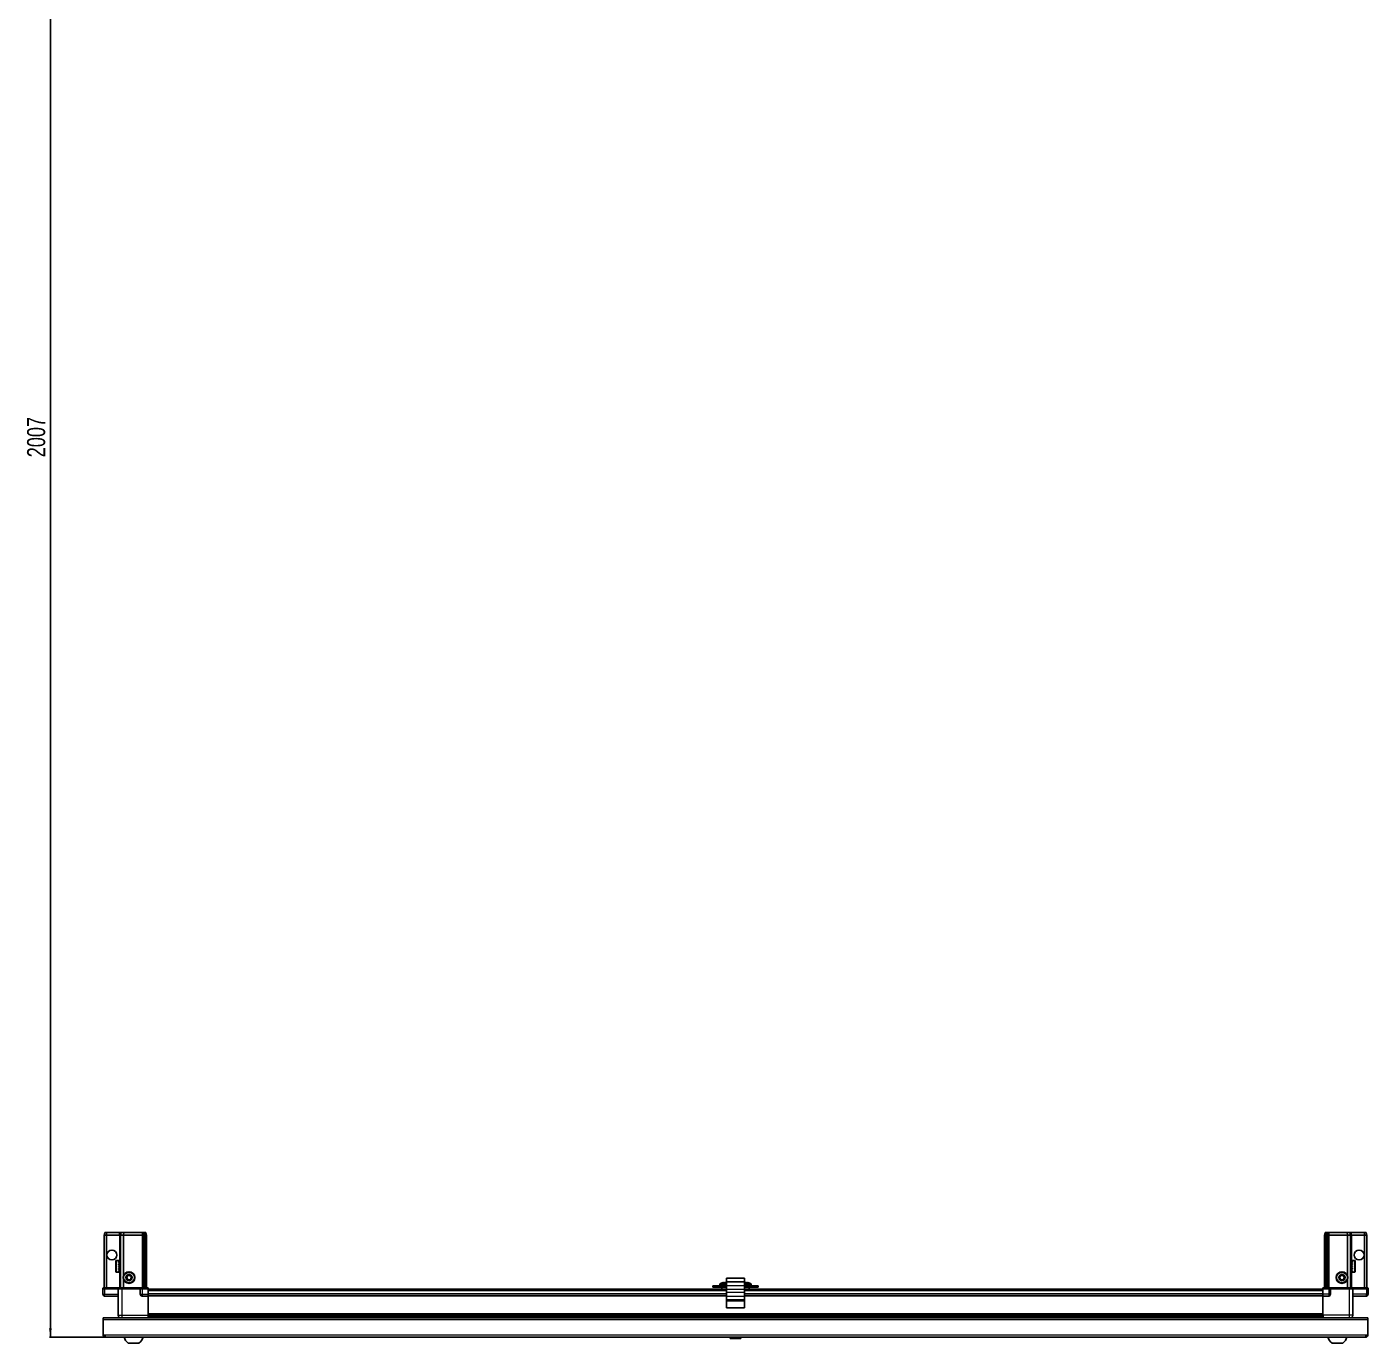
# Model space of a CAD drawing. Header units: millimetres. Extents: x 1256 to 6623, y -1075 to 1916.
# Drawn here: x 1328 to 2812, y -1075 to 382 of the extents above; entities that cross this region are included whole.
import ezdxf

# ---------------------------------------------------------------- set-up
doc = ezdxf.new("R2010")
doc.units = ezdxf.units.MM
doc.layers.add('FORMAT', color=7, linetype='Continuous')
doc.styles.add('SLDTEXTSTYLE0', font='TXT', dxfattribs={"width": 0.75})
doc.dimstyles.new('SLDDIMSTYLE0', dxfattribs={"dimtxt": 20, "dimasz": 10, "dimexe": 0, "dimexo": 0.0625, "dimgap": 5, "dimtad": 2, "dimdec": 1, "dimrnd": 1e-09, "dimzin": 12, "dimdsep": 46, "dimtxsty": 'SLDTEXTSTYLE0', "dimsah": 1, "dimcen": 0.09, "dimadec": 0, "dimazin": 3, "dimtfac": 1, "dimtofl": 0, "dimtmove": 0, "dimatfit": 3, "dimfxl": 0, "dimfrac": 2, "dimtolj": 1, "dimtzin": 12, "dimarcsym": 0})

# ---------------------------------------------------------------- blocks, each defined once
blk = doc.blocks.new('_D_9')
at = {"layer": 'FORMAT'}
for p, q in [((2106.7, 938.2), (1353.5, 938.2)), ((1354.5, 938.2), (1354.5, -1068.8)), ((1415.1, -1068.8), (1353.5, -1068.8))]:
    blk.add_line(p, q, dxfattribs=at)
for points in [[(1354.5, 938.2), (1352.9, 928.2), (1356, 928.2)], [(1354.5, -1068.8), (1356, -1058.8), (1352.9, -1058.8)]]:
    blk.add_solid(points, dxfattribs=at)
at = {"layer": 'FORMAT', "insert": (1328.7, -94.8), "char_height": 20, "attachment_point": 1, "rotation": 90, "style": 'SLDTEXTSTYLE0'}
blk.add_mtext('2007', dxfattribs=at)

msp = doc.modelspace()

# ---------------------------------------------------------------- linework, layer by layer
at = {"color": 7, "linetype": 'Continuous', "lineweight": 25}
for p, q in [((1413.99, -955.76), (1414.79, -952.76)), ((1413.99, -955.76), (1413.99, -1014.06)), ((1416.49, -955.76), (1413.99, -955.76)), ((1414.79, -952.76), (1416.64, -952.76)), ((1416.49, -955.76), (1416.64, -952.76)), ((1416.49, -955.76), (1416.49, -1014.06)), ((1430.99, -955.76), (1416.49, -955.76)), ((1416.64, -952.76), (1430.99, -952.76)), ((1430.99, -952.76), (1432.79, -952.76)), ((1431.99, -955.76), (1430.99, -955.76)), ((1431.99, -955.76), (1432.79, -952.76)), ((1431.99, -955.76), (1431.99, -1014.06)), ((1435.49, -955.76), (1431.99, -955.76)), ((1432.79, -952.76), (1435.82, -952.76)), ((1435.82, -952.76), (1435.49, -955.76)), ((1435.49, -955.76), (1435.49, -1000.26)), ((1455.99, -955.76), (1435.49, -955.76)), ((1435.82, -952.76), (1455.99, -952.76)), ((1455.99, -952.76), (1457.79, -952.76)), ((1456.99, -955.76), (1455.99, -955.76)), ((1457.79, -952.76), (1456.99, -955.76)), ((1456.99, -955.76), (1456.99, -1014.06)), ((1457.99, -955.76), (1456.99, -955.76)), ((1457.79, -952.76), (1458.53, -952.76)), ((1458.53, -952.76), (1457.99, -955.76)), ((1457.99, -955.76), (1457.99, -1014.06)), ((1459.49, -955.76), (1457.99, -955.76)), ((1458.53, -952.76), (1459.03, -952.76)), ((1459.03, -952.76), (1459.49, -955.76)), ((1459.03, -952.76), (1460.18, -952.76)), ((1459.49, -955.76), (1459.49, -1014.06)), ((1460.99, -955.76), (1459.49, -955.76)), ((1460.18, -952.76), (1460.99, -955.76)), ((1460.99, -955.76), (1460.99, -1014.06)), ((2764.79, -952.76), (2763.99, -955.76)), ((2763.99, -955.76), (2765.49, -955.76)), ((2763.99, -955.76), (2763.99, -1014.06)), ((2765.94, -952.76), (2764.79, -952.76)), ((2765.94, -952.76), (2765.49, -955.76)), ((2765.49, -955.76), (2766.99, -955.76)), ((2765.49, -955.76), (2765.49, -1014.06)), ((2766.44, -952.76), (2765.94, -952.76)), ((2766.44, -952.76), (2766.99, -955.76)), ((2767.18, -952.76), (2766.44, -952.76)), ((2766.99, -955.76), (2766.99, -1014.06)), ((2766.99, -955.76), (2767.99, -955.76)), ((2767.18, -952.76), (2767.99, -955.76)), ((2768.99, -952.76), (2767.18, -952.76)), ((2767.99, -955.76), (2767.99, -1014.06)), ((2767.99, -955.76), (2768.99, -955.76)), ((2789.16, -952.76), (2768.99, -952.76)), ((2768.99, -955.76), (2789.49, -955.76)), ((2789.16, -952.76), (2789.49, -955.76)), ((2792.18, -952.76), (2789.16, -952.76)), ((2789.49, -955.76), (2789.49, -1000.26)), ((2789.49, -955.76), (2792.99, -955.76)), ((2792.99, -955.76), (2792.18, -952.76)), ((2793.99, -952.76), (2792.18, -952.76)), ((2792.99, -955.76), (2792.99, -1014.06)), ((2792.99, -955.76), (2793.99, -955.76)), ((2808.33, -952.76), (2793.99, -952.76)), ((2793.99, -955.76), (2808.49, -955.76)), ((2808.49, -955.76), (2808.33, -952.76)), ((2810.18, -952.76), (2808.33, -952.76)), ((2808.49, -955.76), (2808.49, -1014.06)), ((2808.49, -955.76), (2810.99, -955.76)), ((2810.99, -955.76), (2810.18, -952.76)), ((2810.99, -955.76), (2810.99, -1014.06)), ((1426.79, -995.96), (1426.79, -984.56)), ((1429.99, -983.76), (1427.59, -983.76)), ((1429.99, -983.76), (1429.99, -983.77)), ((1429.99, -983.77), (1430.49, -983.77)), ((1429.99, -983.96), (1430.49, -983.96)), ((1429.99, -983.96), (1429.99, -984.18)), ((1429.99, -984.18), (1430.49, -984.18)), ((1429.99, -984.75), (1430.49, -984.75)), ((1429.99, -984.75), (1429.99, -985.18)), ((1429.99, -985.18), (1430.49, -985.18)), ((1429.99, -986.09), (1430.49, -986.09)), ((1429.99, -986.09), (1429.99, -986.68)), ((1429.99, -986.68), (1430.49, -986.68)), ((1429.99, -987.83), (1430.49, -987.83)), ((1429.99, -987.83), (1429.99, -988.53)), ((1429.99, -988.53), (1430.49, -988.53)), ((1429.99, -989.81), (1430.49, -989.81)), ((1429.99, -989.81), (1429.99, -990.55)), ((1429.99, -989.96), (1430.49, -989.96)), ((1429.99, -990.46), (1430.49, -990.46)), ((1429.99, -990.55), (1430.49, -990.55)), ((1429.99, -991.84), (1430.49, -991.84)), ((1429.99, -991.84), (1429.99, -992.54)), ((1429.99, -992.54), (1430.49, -992.54)), ((1429.99, -993.71), (1430.49, -993.71)), ((1429.99, -993.71), (1429.99, -994.31)), ((1429.99, -994.31), (1430.49, -994.31)), ((1430.49, -983.96), (1430.49, -983.77)), ((1430.49, -984.18), (1430.49, -983.96)), ((1430.49, -984.75), (1430.49, -984.18)), ((1430.49, -985.18), (1430.49, -984.75)), ((1430.49, -986.09), (1430.49, -985.18)), ((1430.59, -985.86), (1430.49, -985.86)), ((1430.49, -986.68), (1430.49, -986.09)), ((1430.49, -987.83), (1430.49, -986.68)), ((1430.49, -988.53), (1430.49, -987.83)), ((1430.49, -989.81), (1430.49, -988.53)), ((1430.49, -989.96), (1430.49, -989.81)), ((1430.49, -990.55), (1430.49, -990.46)), ((1430.49, -991.84), (1430.49, -990.55)), ((1430.49, -992.54), (1430.49, -991.84)), ((1430.49, -993.71), (1430.49, -992.54)), ((1430.49, -994.31), (1430.49, -993.71)), ((1430.49, -995.24), (1430.49, -994.31)), ((1430.59, -994.66), (1430.59, -985.86)), ((1431.47, -986.95), (1430.99, -986.26)), ((1430.99, -994.26), (1430.99, -986.26)), ((1430.99, -994.26), (1431.47, -993.57)), ((1431.96, -986.26), (1431.47, -986.95)), ((1431.47, -993.57), (1431.47, -986.95)), ((1431.47, -993.57), (1431.96, -994.26)), ((1431.99, -986.26), (1431.96, -986.26)), ((1431.96, -994.26), (1431.96, -986.26)), ((1431.96, -994.26), (1431.99, -994.26)), ((2793.02, -986.26), (2792.99, -986.26)), ((2792.99, -994.26), (2793.02, -994.26)), ((2793.5, -986.95), (2793.02, -986.26)), ((2793.02, -986.26), (2793.02, -994.26)), ((2793.02, -994.26), (2793.5, -993.57)), ((2793.99, -986.26), (2793.5, -986.95)), ((2793.5, -986.95), (2793.5, -993.57)), ((2793.5, -993.57), (2793.99, -994.26)), ((2793.99, -986.26), (2793.99, -994.26)), ((2794.49, -985.86), (2794.39, -985.86)), ((2794.39, -985.86), (2794.39, -994.66)), ((2797.39, -983.76), (2794.49, -983.76)), ((2794.99, -983.76), (2794.49, -983.76)), ((2794.49, -983.76), (2794.49, -983.81)), ((2794.49, -983.81), (2794.49, -984.1)), ((2794.99, -983.81), (2794.49, -983.81)), ((2794.99, -984.1), (2794.49, -984.1)), ((2794.49, -984.1), (2794.49, -984.37)), ((2794.99, -984.37), (2794.49, -984.37)), ((2794.49, -984.37), (2794.49, -985.03)), ((2794.99, -985.03), (2794.49, -985.03)), ((2794.49, -985.03), (2794.49, -985.51)), ((2794.49, -985.51), (2794.49, -986.48)), ((2794.99, -985.51), (2794.49, -985.51)), ((2794.99, -986.48), (2794.49, -986.48)), ((2794.49, -986.48), (2794.49, -987.11)), ((2794.49, -987.11), (2794.49, -988.3)), ((2794.99, -987.11), (2794.49, -987.11)), ((2794.99, -988.3), (2794.49, -988.3)), ((2794.49, -988.3), (2794.49, -988.94)), ((2794.99, -988.94), (2794.49, -988.94)), ((2794.49, -989.02), (2794.49, -990.31)), ((2794.99, -989.02), (2794.49, -989.02)), ((2794.99, -990.31), (2794.49, -990.31)), ((2794.99, -990.8), (2794.49, -990.8)), ((2794.49, -990.8), (2794.49, -991.05)), ((2794.49, -991.05), (2794.49, -992.32)), ((2794.99, -991.05), (2794.49, -991.05)), ((2794.99, -992.32), (2794.49, -992.32)), ((2794.49, -992.32), (2794.49, -993.01)), ((2794.49, -993.01), (2794.49, -994.12)), ((2794.99, -993.01), (2794.49, -993.01)), ((2794.99, -994.12), (2794.49, -994.12)), ((2794.49, -994.12), (2794.49, -994.69)), ((2794.99, -983.81), (2794.99, -983.76)), ((2794.99, -984.37), (2794.99, -984.1)), ((2794.99, -985.51), (2794.99, -985.03)), ((2794.99, -987.11), (2794.99, -986.48)), ((2794.99, -989.02), (2794.99, -988.3)), ((2794.99, -991.05), (2794.99, -990.31)), ((2794.99, -993.01), (2794.99, -992.32)), ((2794.99, -994.69), (2794.99, -994.12)), ((2798.19, -984.56), (2798.19, -995.96)), ((1427.59, -996.76), (1429.99, -996.76)), ((1429.99, -995.24), (1430.49, -995.24)), ((1429.99, -995.24), (1429.99, -995.69)), ((1429.99, -995.69), (1430.49, -995.69)), ((1429.99, -996.29), (1430.49, -996.29)), ((1429.99, -996.29), (1429.99, -996.53)), ((1429.99, -996.53), (1430.49, -996.53)), ((1429.99, -996.75), (1430.49, -996.75)), ((1429.99, -996.75), (1429.99, -996.76)), ((1429.99, -996.76), (1430.49, -996.76)), ((1430.49, -994.66), (1430.59, -994.66)), ((1430.49, -995.69), (1430.49, -995.24)), ((1430.49, -996.29), (1430.49, -995.69)), ((1430.49, -996.53), (1430.49, -996.29)), ((1430.49, -996.75), (1430.49, -996.53)), ((1430.49, -996.76), (1430.49, -996.75)), ((1435.49, -1005.26), (1435.49, -1014.06)), ((2101.16, -1008.43), (2101.16, -1008.43)), ((2102.49, -1003.41), (2122.49, -1003.41)), ((2102.49, -1007.41), (2102.49, -1003.41)), ((2102.49, -1007.41), (2122.49, -1007.41)), ((2102.49, -1011.4), (2102.49, -1007.41)), ((2122.49, -1007.41), (2122.49, -1003.41)), ((2122.49, -1011.4), (2122.49, -1007.41)), ((2126.16, -1008.43), (2126.16, -1008.43)), ((2789.49, -1005.26), (2789.49, -1014.06)), ((2794.39, -994.66), (2794.49, -994.66)), ((2794.49, -994.69), (2794.49, -995.55)), ((2794.99, -994.69), (2794.49, -994.69)), ((2794.99, -995.55), (2794.49, -995.55)), ((2794.49, -995.55), (2794.49, -995.95)), ((2794.49, -995.95), (2794.49, -996.46)), ((2794.99, -995.95), (2794.49, -995.95)), ((2794.99, -996.46), (2794.49, -996.46)), ((2794.49, -996.46), (2794.49, -996.64)), ((2794.49, -996.64), (2794.49, -996.76)), ((2794.99, -996.64), (2794.49, -996.64)), ((2794.49, -996.76), (2797.39, -996.76)), ((2794.99, -995.95), (2794.99, -995.55)), ((2794.99, -996.64), (2794.99, -996.46)), ((1412.99, -1014.06), (1412.49, -1014.93)), ((1412.49, -1015.26), (1412.49, -1014.93)), ((1412.49, -1015.26), (1414.49, -1015.26)), ((1412.49, -1015.26), (1412.49, -1021.26)), ((1414.49, -1014.06), (1412.99, -1014.06)), ((1414.49, -1014.06), (1429.29, -1014.06)), ((1429.29, -1015.26), (1414.49, -1015.26)), ((1414.49, -1015.26), (1429.29, -1015.26)), ((1429.49, -1023.26), (1414.49, -1023.26)), ((1429.29, -1014.06), (1429.49, -1014.06)), ((1429.49, -1015.26), (1429.29, -1015.26)), ((1429.49, -1015.26), (1429.49, -1014.06)), ((1429.49, -1014.06), (1433.49, -1014.06)), ((1433.49, -1015.26), (1429.49, -1015.26)), ((1429.49, -1015.26), (1429.49, -1044.26)), ((1433.49, -1014.06), (1453.79, -1014.06)), ((1453.79, -1015.26), (1433.49, -1015.26)), ((1453.79, -1014.06), (1453.99, -1014.06)), ((1453.99, -1015.26), (1453.79, -1015.26)), ((1453.99, -1015.26), (1453.99, -1014.06)), ((1454.67, -1014.06), (1453.99, -1014.06)), ((1453.99, -1015.26), (1455.99, -1015.26)), ((1453.99, -1015.26), (1453.99, -1021.26)), ((1454.67, -1014.06), (1462.49, -1014.06)), ((1462.49, -1014.93), (1455.99, -1014.93)), ((1462.49, -1015.26), (1455.99, -1015.26)), ((1455.99, -1015.26), (1462.49, -1015.26)), ((1462.49, -1023.26), (1455.99, -1023.26)), ((1462.49, -1014.06), (1462.49, -1014.93)), ((1462.49, -1014.93), (1462.49, -1014.93)), ((1462.49, -1015.26), (1462.49, -1014.93)), ((1462.49, -1015.26), (1462.49, -1015.26)), ((1462.49, -1015.26), (1462.49, -1021.26)), ((2102.49, -1015.41), (1462.49, -1015.41)), ((1462.49, -1021.26), (1462.49, -1023.26)), ((2102.49, -1022.61), (1462.49, -1022.61)), ((1462.49, -1044.26), (1462.49, -1023.26)), ((2087.49, -1013.41), (2087.49, -1011.91)), ((2087.49, -1011.91), (2089.49, -1011.91)), ((2089.49, -1013.41), (2087.49, -1013.41)), ((2089.49, -1011.91), (2089.49, -1013.41)), ((2100.74, -1011.91), (2089.49, -1011.91)), ((2100.74, -1013.41), (2089.49, -1013.41)), ((2095.24, -1010.01), (2095.24, -1011.91)), ((2097.49, -1013.41), (2097.49, -1015.41)), ((2100.74, -1013.41), (2100.74, -1011.91)), ((2100.74, -1011.91), (2102.49, -1011.91)), ((2102.49, -1013.41), (2100.74, -1013.41)), ((2102.49, -1015.72), (2102.49, -1011.4)), ((2102.49, -1018.95), (2102.49, -1015.72)), ((2102.49, -1023.27), (2102.49, -1018.95)), ((2102.49, -1027.05), (2102.49, -1023.27)), ((2122.49, -1015.72), (2122.49, -1011.4)), ((2122.49, -1011.91), (2124.24, -1011.91)), ((2124.24, -1013.41), (2122.49, -1013.41)), ((2762.49, -1015.41), (2122.49, -1015.41)), ((2122.49, -1018.95), (2122.49, -1015.72)), ((2122.49, -1023.27), (2122.49, -1018.95)), ((2762.49, -1022.61), (2122.49, -1022.61)), ((2122.49, -1027.05), (2122.49, -1023.27)), ((2124.24, -1011.91), (2124.24, -1013.41)), ((2135.49, -1011.91), (2124.24, -1011.91)), ((2135.49, -1013.41), (2124.24, -1013.41)), ((2127.49, -1015.41), (2127.49, -1013.41)), ((2129.74, -1011.91), (2129.74, -1010.01)), ((2135.49, -1013.41), (2135.49, -1011.91)), ((2135.49, -1011.91), (2137.49, -1011.91)), ((2137.49, -1013.41), (2135.49, -1013.41)), ((2137.49, -1011.91), (2137.49, -1013.41)), ((2762.49, -1014.06), (2770.31, -1014.06)), ((2762.49, -1014.93), (2762.49, -1014.06)), ((2768.99, -1014.93), (2762.49, -1014.93)), ((2762.49, -1015.26), (2762.49, -1014.93)), ((2768.99, -1015.26), (2762.49, -1015.26)), ((2762.49, -1015.26), (2762.49, -1021.26)), ((2762.49, -1021.26), (2762.49, -1023.26)), ((2762.49, -1023.26), (2768.99, -1023.26)), ((2762.49, -1044.26), (2762.49, -1023.26)), ((2768.99, -1015.26), (2770.99, -1015.26)), ((2770.99, -1015.26), (2768.99, -1015.26)), ((2770.99, -1014.06), (2770.31, -1014.06)), ((2770.99, -1015.26), (2770.99, -1014.06)), ((2770.99, -1014.06), (2771.19, -1014.06)), ((2771.19, -1015.26), (2770.99, -1015.26)), ((2770.99, -1015.26), (2770.99, -1021.26)), ((2771.19, -1014.06), (2791.49, -1014.06)), ((2791.49, -1015.26), (2771.19, -1015.26)), ((2791.49, -1014.06), (2795.49, -1014.06)), ((2795.49, -1015.26), (2791.49, -1015.26)), ((2795.49, -1015.26), (2795.49, -1014.06)), ((2795.49, -1014.06), (2795.69, -1014.06)), ((2795.69, -1015.26), (2795.49, -1015.26)), ((2795.49, -1015.26), (2795.49, -1044.26)), ((2795.49, -1023.26), (2810.49, -1023.26)), ((2795.69, -1014.06), (2810.49, -1014.06)), ((2810.49, -1015.26), (2795.69, -1015.26)), ((2811.99, -1014.06), (2810.49, -1014.06)), ((2810.49, -1015.26), (2812.49, -1015.26)), ((2812.49, -1014.93), (2811.99, -1014.06)), ((2812.49, -1014.93), (2811.99, -1014.06)), ((2812.49, -1015.26), (2812.49, -1014.93)), ((2812.49, -1015.26), (2812.49, -1014.93)), ((2812.49, -1015.26), (2812.49, -1015.26)), ((2812.49, -1015.26), (2812.49, -1021.26)), ((2102.49, -1028.49), (2102.49, -1027.05)), ((2102.49, -1036.21), (2102.49, -1028.49)), ((2102.49, -1036.21), (2122.49, -1036.21)), ((2122.49, -1028.49), (2122.49, -1027.05)), ((2122.49, -1036.21), (2122.49, -1028.49)), ((1412.99, -1049.36), (1412.99, -1047.26)), ((1412.99, -1047.26), (2811.99, -1047.26)), ((1412.99, -1066.66), (1412.99, -1049.36)), ((1427.99, -1047.16), (1415.09, -1047.16)), ((1427.99, -1047.16), (1427.99, -1047.26)), ((1462.49, -1045.29), (2762.49, -1045.29)), ((1462.49, -1045.32), (2762.49, -1045.32)), ((1486.37, -1047.11), (1462.49, -1047.11)), ((1480.99, -1047.26), (1480.99, -1047.11)), ((1481.03, -1047.26), (1481.03, -1047.11)), ((1481.3, -1047.26), (1481.3, -1047.11)), ((1481.56, -1047.26), (1481.56, -1047.11)), ((1482.21, -1047.26), (1482.21, -1047.11)), ((1482.67, -1047.26), (1482.67, -1047.11)), ((1483.64, -1047.26), (1483.64, -1047.11)), ((1484.26, -1047.26), (1484.26, -1047.11)), ((1485.45, -1047.26), (1485.45, -1047.11)), ((1486.11, -1047.26), (1486.11, -1047.11)), ((1486.16, -1047.26), (1486.16, -1047.11)), ((1487.45, -1047.11), (1486.37, -1047.11)), ((1488.19, -1047.11), (1487.45, -1047.11)), ((1487.45, -1047.26), (1487.45, -1047.11)), ((1487.45, -1047.11), (1487.45, -1047.11)), ((1487.47, -1047.26), (1487.47, -1047.11)), ((1487.96, -1047.26), (1487.96, -1047.11)), ((1488.19, -1047.26), (1488.19, -1047.11)), ((1488.61, -1047.11), (1488.19, -1047.11)), ((1488.19, -1047.11), (1488.19, -1047.11)), ((2736.37, -1047.11), (1488.61, -1047.11)), ((1489.46, -1047.26), (1489.46, -1047.11)), ((1490.15, -1047.26), (1490.15, -1047.11)), ((1491.28, -1047.26), (1491.28, -1047.11)), ((1491.86, -1047.26), (1491.86, -1047.11)), ((1492.73, -1047.26), (1492.73, -1047.11)), ((1493.13, -1047.26), (1493.13, -1047.11)), ((1493.66, -1047.26), (1493.66, -1047.11)), ((1493.85, -1047.26), (1493.85, -1047.11)), ((1493.99, -1047.26), (1493.99, -1047.11)), ((2730.99, -1047.26), (2730.99, -1047.11)), ((2731.16, -1047.26), (2731.16, -1047.11)), ((2731.37, -1047.26), (2731.37, -1047.11)), ((2731.93, -1047.26), (2731.93, -1047.11)), ((2732.35, -1047.26), (2732.35, -1047.11)), ((2733.25, -1047.26), (2733.25, -1047.11)), ((2733.83, -1047.26), (2733.83, -1047.11)), ((2734.98, -1047.26), (2734.98, -1047.11)), ((2735.67, -1047.26), (2735.67, -1047.11)), ((2736.95, -1047.11), (2736.37, -1047.11)), ((2736.95, -1047.26), (2736.95, -1047.11)), ((2736.96, -1047.11), (2736.95, -1047.11)), ((2737.69, -1047.11), (2736.96, -1047.11)), ((2737.13, -1047.26), (2737.13, -1047.11)), ((2737.63, -1047.26), (2737.63, -1047.11)), ((2737.69, -1047.26), (2737.69, -1047.11)), ((2738.61, -1047.11), (2737.69, -1047.11)), ((2737.69, -1047.11), (2737.69, -1047.11)), ((2762.49, -1047.11), (2738.61, -1047.11)), ((2738.98, -1047.26), (2738.98, -1047.11)), ((2739.69, -1047.26), (2739.69, -1047.11)), ((2740.86, -1047.26), (2740.86, -1047.11)), ((2741.47, -1047.26), (2741.47, -1047.11)), ((2742.41, -1047.26), (2742.41, -1047.11)), ((2742.86, -1047.26), (2742.86, -1047.11)), ((2743.48, -1047.26), (2743.48, -1047.11)), ((2743.73, -1047.26), (2743.73, -1047.11)), ((2743.97, -1047.26), (2743.97, -1047.11)), ((2743.99, -1047.26), (2743.99, -1047.11)), ((2762.64, -1047.26), (2762.64, -1044.26)), ((2796.99, -1047.16), (2809.89, -1047.16)), ((2796.99, -1047.16), (2796.99, -1047.26)), ((2811.99, -1047.26), (2811.99, -1049.36)), ((2811.99, -1049.36), (2811.99, -1066.66)), ((1415.09, -1066.66), (1412.99, -1066.66)), ((1415.09, -1066.66), (1415.09, -1068.76)), ((2811.99, -1066.66), (2809.89, -1066.66)), ((2809.89, -1068.76), (2809.89, -1066.66)), ((2809.89, -1068.76), (1415.09, -1068.76)), ((1440.49, -1075.36), (1452.49, -1075.36)), ((2107.69, -1068.76), (2106.7, -1069.75)), ((2106.7, -1069.75), (2106.7, -1070.26)), ((2118.27, -1069.75), (2106.7, -1069.75)), ((2118.27, -1070.26), (2106.7, -1070.26)), ((2118.27, -1069.75), (2117.29, -1068.76)), ((2118.27, -1070.26), (2118.27, -1069.75)), ((2772.49, -1075.36), (2784.49, -1075.36))]:
    msp.add_line(p, q, dxfattribs=at)
at = {"color": 8, "linetype": 'Continuous', "lineweight": 18}
for p, q in [((1430.99, -955.76), (1430.99, -952.76)), ((1430.99, -955.76), (1430.99, -986.26)), ((1455.99, -952.76), (1455.99, -955.76)), ((1455.99, -955.76), (1455.99, -1014.06)), ((2768.99, -952.76), (2768.99, -955.76)), ((2768.99, -955.76), (2768.99, -1014.06)), ((2793.99, -955.76), (2793.99, -952.76)), ((2793.99, -955.76), (2793.99, -986.26)), ((1427.59, -996.76), (1427.59, -983.76)), ((1430.99, -994.26), (1430.99, -1014.06)), ((2793.99, -994.26), (2793.99, -1014.06)), ((2797.39, -983.76), (2797.39, -996.76)), ((1412.49, -1021.26), (1414.49, -1021.26)), ((1414.49, -1015.26), (1414.49, -1014.06)), ((1414.49, -1015.26), (1414.49, -1021.26)), ((1414.49, -1021.26), (1429.49, -1021.26)), ((1414.49, -1023.26), (1414.49, -1021.26)), ((1429.29, -1015.26), (1429.29, -1014.06)), ((1433.49, -1015.26), (1433.49, -1014.06)), ((1433.49, -1015.26), (1433.49, -1044.26)), ((1453.79, -1015.26), (1453.79, -1014.06)), ((1453.99, -1021.26), (1455.99, -1021.26)), ((1455.99, -1015.26), (1455.99, -1014.93)), ((1455.99, -1015.26), (1455.99, -1021.26)), ((1455.99, -1021.26), (1462.49, -1021.26)), ((1455.99, -1021.26), (1455.99, -1023.26)), ((1462.49, -1015.26), (1462.49, -1014.93)), ((2102.49, -1017.41), (1462.49, -1017.41)), ((2102.49, -1020.61), (1462.49, -1020.61)), ((2102.49, -1023.26), (1462.49, -1023.26)), ((2095.24, -1010.01), (2099.99, -1010.01)), ((2095.43, -1009.64), (2099.99, -1009.64)), ((2099.99, -1009.64), (2102.49, -1009.64)), ((2099.99, -1010.01), (2102.49, -1010.01)), ((2102.49, -1011.4), (2122.49, -1011.4)), ((2102.49, -1015.72), (2122.49, -1015.72)), ((2102.49, -1018.95), (2122.49, -1018.95)), ((2102.49, -1023.27), (2122.49, -1023.27)), ((2122.49, -1009.64), (2124.99, -1009.64)), ((2122.49, -1010.01), (2124.99, -1010.01)), ((2762.49, -1017.41), (2122.49, -1017.41)), ((2762.49, -1020.61), (2122.49, -1020.61)), ((2762.49, -1023.26), (2122.49, -1023.26)), ((2124.99, -1009.64), (2129.54, -1009.64)), ((2124.99, -1010.01), (2129.74, -1010.01)), ((2768.99, -1021.26), (2762.49, -1021.26)), ((2768.99, -1015.26), (2768.99, -1014.93)), ((2768.99, -1015.26), (2768.99, -1021.26)), ((2768.99, -1021.26), (2768.99, -1023.26)), ((2770.99, -1021.26), (2768.99, -1021.26)), ((2771.19, -1014.06), (2771.19, -1015.26)), ((2791.49, -1015.26), (2791.49, -1014.06)), ((2791.49, -1015.26), (2791.49, -1044.26)), ((2810.49, -1021.26), (2795.49, -1021.26)), ((2795.69, -1014.06), (2795.69, -1015.26)), ((2810.49, -1015.26), (2810.49, -1014.06)), ((2810.49, -1015.26), (2810.49, -1021.26)), ((2812.49, -1021.26), (2810.49, -1021.26)), ((2810.49, -1023.26), (2810.49, -1021.26)), ((2102.49, -1027.05), (2122.49, -1027.05)), ((2102.49, -1028.49), (2122.49, -1028.49)), ((2811.99, -1049.36), (1412.99, -1049.36)), ((1415.09, -1047.26), (1415.09, -1047.16)), ((1433.49, -1044.26), (1462.49, -1044.26)), ((1462.49, -1042.67), (2762.49, -1042.67)), ((2762.49, -1044.08), (1462.49, -1044.08)), ((1462.49, -1046.53), (2762.49, -1046.53)), ((2791.49, -1044.26), (2762.49, -1044.26)), ((2809.89, -1047.26), (2809.89, -1047.16)), ((2809.89, -1066.66), (1415.09, -1066.66))]:
    msp.add_line(p, q, dxfattribs=at)
at = {"color": 7, "linetype": 'Continuous', "lineweight": 25, "flags": 128}
for points in [[(2102.49, -1008.61), (2102.48, -1008.61), (2102.17, -1008.52)], [(2122.84, -1008.51), (2122.52, -1008.6), (2122.49, -1008.61)], [(1415.09, -1047.16), (1414.68, -1047.2), (1414.45, -1047.26)], [(2810.53, -1047.26), (2810.3, -1047.2), (2809.89, -1047.16)]]:
    msp.add_lwpolyline(points, dxfattribs=at)
at = {"color": 7, "linetype": 'Continuous', "lineweight": 25}
for centre, radius in [((1422.49, -977.76), 5.5), ((2802.49, -977.76), 5.5), ((1441.49, -1002.76), 6.5), ((1441.49, -1002.76), 3.46), ((2783.49, -1002.76), 6.5), ((2783.49, -1002.76), 3.46)]:
    msp.add_circle(centre, radius, dxfattribs=at)
at = {"color": 8, "linetype": 'Continuous', "lineweight": 18}
for centre in [(1441.49, -1002.76), (2783.49, -1002.76)]:
    msp.add_circle(centre, 5.7, dxfattribs=at)
at = {"color": 7, "linetype": 'Continuous', "lineweight": 25}
for centre, radius, start, end in [((1427.59, -984.56), 0.8, 90, 180), ((1430.99, -985.86), 0.4, 180, 270), ((1430.99, -994.66), 0.4, 90, 180), ((2793.99, -985.86), 0.4, 270, 0), ((2793.99, -994.66), 0.4, 360, 90), ((2797.39, -984.56), 0.8, 360, 90), ((1427.59, -995.96), 0.8, 180, 270), ((1441.49, -1002.76), 2.5, 147.37605, 207.37605), ((1441.49, -1002.76), 2.5, 207.37605, 267.37605), ((1441.49, -1002.76), 2.5, 87.37605, 147.37605), ((1441.49, -1002.76), 2.5, 267.37605, 327.37605), ((1441.49, -1002.76), 2.5, 27.37605, 87.37605), ((1441.49, -1002.76), 2.5, 327.37605, 27.37605), ((2099.99, -1016.21), 8, 105.59831, 124.71791), ((2124.99, -1016.21), 8, 55.28209, 74.20809), ((2783.49, -1002.76), 2.5, 134.67671, 194.67671), ((2783.49, -1002.76), 2.5, 194.67671, 254.67671), ((2783.49, -1002.76), 2.5, 74.67671, 134.67671), ((2783.49, -1002.76), 2.5, 254.67671, 314.67671), ((2783.49, -1002.76), 2.5, 14.67671, 74.67671), ((2783.49, -1002.76), 2.5, 314.67671, 14.67671), ((2797.39, -995.96), 0.8, 270, 0), ((1414.49, -1021.26), 2, 180, 270), ((1455.99, -1021.26), 2, 180, 270), ((2095.69, -1010.01), 0.45, 124.71791, 180), ((2129.29, -1010.01), 0.45, 0, 55.28209), ((2768.99, -1021.26), 2, 270, 0), ((2810.49, -1021.26), 2, 270, 0), ((1415.09, -1066.66), 2.1, 180, 270), ((1415.09, -1066.66), 0.6, 180, 270), ((2809.89, -1066.66), 2.1, 270, 0), ((2809.89, -1066.66), 0.6, 270, 0), ((1447.51, -1065.74), 11.91, 194.70035, 233.8734), ((1445.46, -1065.74), 11.91, 306.1266, 345.29965), ((2779.51, -1065.74), 11.91, 194.70035, 233.8734), ((2777.46, -1065.74), 11.91, 306.1266, 345.29965)]:
    msp.add_arc(centre, radius, start, end, dxfattribs=at)
for centre, start_param, end_param in [((1455.99, -1011.47), 2.4188584, 3.1415927), ((2768.99, -1011.47), 3.1415927, 3.8643269)]:
    msp.add_ellipse(centre, major_axis=(0, 3.46), ratio=0.5773503, start_param=start_param, end_param=end_param, dxfattribs=at)
for points, knots in [([(1438.6, -1002.63), (1438.88, -1002.2), (1439.4, -1001.38), (1439.92, -1000.58), (1440.16, -1000.2)], [0, 0, 0, 0, 0.53468586, 1, 1, 1, 1]), ([(1439.93, -1005.2), (1439.87, -1005.08), (1439.6, -1004.55), (1439.14, -1003.67), (1438.76, -1002.94), (1438.6, -1002.63)], [0, 0, 0, 0, 0.1331247, 0.6370994, 1, 1, 1, 1]), ([(1442.82, -1005.33), (1442.3, -1005.3), (1441.34, -1005.26), (1440.38, -1005.22), (1439.93, -1005.2)], [0, 0, 0, 0, 0.5346859, 1, 1, 1, 1]), ([(1440.16, -1000.2), (1440.68, -1000.22), (1441.64, -1000.27), (1442.6, -1000.31), (1443.04, -1000.33)], [0, 0, 0, 0, 0.5346859, 1, 1, 1, 1]), ([(1444.37, -1002.9), (1444.09, -1003.33), (1443.57, -1004.14), (1443.06, -1004.95), (1442.82, -1005.33)], [0, 0, 0, 0, 0.5346859, 1, 1, 1, 1]), ([(1443.04, -1000.33), (1443.2, -1000.64), (1443.58, -1001.37), (1444.04, -1002.25), (1444.31, -1002.78), (1444.37, -1002.9)], [0, 0, 0, 0, 0.3629006, 0.8668753, 1, 1, 1, 1]), ([(2102.24, -1008.54), (2102.24, -1008.54), (2102.24, -1008.54), (2102.21, -1008.53), (2102.09, -1008.49), (2101.83, -1008.43), (2101.52, -1008.37), (2101.29, -1008.35), (2101.15, -1008.37), (2101.16, -1008.43), (2101.17, -1008.5), (2101.16, -1008.52), (2101.14, -1008.53), (2101.12, -1008.54), (2101.11, -1008.54), (2101.08, -1008.53), (2101.03, -1008.53), (2100.82, -1008.47), (2100.56, -1008.4), (2100.2, -1008.36), (2099.88, -1008.35), (2099.5, -1008.39), (2099.2, -1008.46), (2098.97, -1008.52), (2098.9, -1008.53), (2098.88, -1008.54), (2098.86, -1008.54), (2098.84, -1008.53), (2098.82, -1008.53), (2098.8, -1008.48), (2098.83, -1008.41), (2098.79, -1008.35), (2098.59, -1008.36), (2098.29, -1008.4), (2098, -1008.46), (2097.8, -1008.52), (2097.75, -1008.53), (2097.75, -1008.53)], [0, 0, 0, 0, 0.00283921, 0.0068323, 0.01789585, 0.06734662, 0.12626967, 0.16353806, 0.20111101, 0.28293001, 0.31092277, 0.32496165, 0.3307219, 0.33358425, 0.33647394, 0.33898567, 0.34370382, 0.3589427, 0.43172906, 0.47882611, 0.51356171, 0.55736927, 0.64056926, 0.6613161, 0.66511205, 0.66894485, 0.6715022, 0.67405368, 0.67850111, 0.69220472, 0.7560162, 0.82032044, 0.85853495, 0.91112312, 0.96909331, 0.99817811, 1, 1, 1, 1]), ([(2127.24, -1008.54), (2127.24, -1008.54), (2127.24, -1008.54), (2127.21, -1008.53), (2127.09, -1008.49), (2126.83, -1008.43), (2126.52, -1008.37), (2126.29, -1008.35), (2126.15, -1008.37), (2126.16, -1008.43), (2126.17, -1008.5), (2126.16, -1008.52), (2126.14, -1008.53), (2126.12, -1008.54), (2126.11, -1008.54), (2126.08, -1008.53), (2126.03, -1008.53), (2125.82, -1008.47), (2125.56, -1008.4), (2125.2, -1008.36), (2124.88, -1008.35), (2124.5, -1008.39), (2124.2, -1008.46), (2123.97, -1008.52), (2123.9, -1008.53), (2123.88, -1008.54), (2123.86, -1008.54), (2123.84, -1008.53), (2123.82, -1008.53), (2123.8, -1008.48), (2123.83, -1008.41), (2123.79, -1008.35), (2123.59, -1008.36), (2123.29, -1008.4), (2123, -1008.46), (2122.8, -1008.52), (2122.75, -1008.53), (2122.75, -1008.53)], [0, 0, 0, 0, 0.00283921, 0.0068323, 0.01789585, 0.06734662, 0.12626967, 0.16353806, 0.20111101, 0.28293001, 0.31092277, 0.32496165, 0.3307219, 0.33358425, 0.33647394, 0.33898567, 0.34370382, 0.3589427, 0.43172906, 0.47882611, 0.51356171, 0.55736927, 0.64056926, 0.6613161, 0.66511205, 0.66894485, 0.6715022, 0.67405368, 0.67850111, 0.69220472, 0.7560162, 0.82032044, 0.85853495, 0.91112312, 0.96909331, 0.99817811, 1, 1, 1, 1]), ([(2780.7, -1002), (2781.07, -1001.64), (2781.76, -1000.96), (2782.44, -1000.29), (2782.76, -999.97)], [0, 0, 0, 0, 0.5346859, 1, 1, 1, 1]), ([(2781.44, -1004.79), (2781.35, -1004.46), (2781.14, -1003.66), (2780.89, -1002.7), (2780.74, -1002.12), (2780.7, -1002)], [0, 0, 0, 0, 0.3629006, 0.8668753, 1, 1, 1, 1]), ([(2784.22, -1005.56), (2783.72, -1005.42), (2782.79, -1005.17), (2781.87, -1004.91), (2781.44, -1004.79)], [0, 0, 0, 0, 0.5346859, 1, 1, 1, 1]), ([(2782.76, -999.97), (2783.25, -1000.11), (2784.18, -1000.36), (2785.11, -1000.62), (2785.54, -1000.73)], [0, 0, 0, 0, 0.5346859, 1, 1, 1, 1]), ([(2786.27, -1003.53), (2785.91, -1003.89), (2785.22, -1004.57), (2784.54, -1005.24), (2784.22, -1005.56)], [0, 0, 0, 0, 0.5346859, 1, 1, 1, 1]), ([(2785.54, -1000.73), (2785.57, -1000.86), (2785.72, -1001.43), (2785.98, -1002.4), (2786.19, -1003.19), (2786.27, -1003.53)], [0, 0, 0, 0, 0.1331247, 0.6370994, 1, 1, 1, 1]), ([(1429.49, -1044.26), (1429.54, -1044.7), (1429.61, -1045.38), (1430.04, -1046.2), (1430.5, -1046.75), (1430.9, -1047.11), (1431.16, -1047.24), (1431.21, -1047.26)], [0, 0, 0, 0, 0.3630185, 0.5584377, 0.7580039, 0.9575702, 1, 1, 1, 1]), ([(1462.49, -1044.26), (1462.49, -1044.66), (1462.49, -1045.45), (1462.49, -1046.47), (1462.49, -1047.1), (1462.49, -1047.25), (1462.49, -1047.26)], [0, 0, 0, 0, 0.3255201, 0.6510403, 0.9765604, 1, 1, 1, 1]), ([(2762.49, -1044.26), (2762.49, -1044.66), (2762.49, -1045.45), (2762.49, -1046.47), (2762.49, -1047.1), (2762.49, -1047.25), (2762.49, -1047.26)], [0, 0, 0, 0, 0.3255201, 0.6510403, 0.9765604, 1, 1, 1, 1]), ([(2795.49, -1044.26), (2795.44, -1044.7), (2795.37, -1045.38), (2794.93, -1046.2), (2794.48, -1046.75), (2794.07, -1047.11), (2793.81, -1047.24), (2793.77, -1047.26)], [0, 0, 0, 0, 0.36301846, 0.55843766, 0.75800394, 0.95757021, 1, 1, 1, 1])]:
    msp.add_open_spline(points, degree=3, knots=knots, dxfattribs=at)
at = {"color": 8, "linetype": 'Continuous', "lineweight": 18}
for points in [[(1429.49, -1044.26), (1429.55, -1044.26), (1429.67, -1044.26), (1430.59, -1044.26), (1431.92, -1044.26), (1432.96, -1044.26), (1433.49, -1044.26)], [(2795.49, -1044.26), (2795.43, -1044.26), (2795.31, -1044.26), (2794.38, -1044.26), (2793.06, -1044.26), (2792.01, -1044.26), (2791.49, -1044.26)]]:
    msp.add_open_spline(points, degree=3, dxfattribs=at)
for points, knots in [([(1433.49, -1044.26), (1433.49, -1044.7), (1433.49, -1045.38), (1433.49, -1046.2), (1433.49, -1046.75), (1433.49, -1047.11), (1433.49, -1047.24), (1433.49, -1047.26)], [0, 0, 0, 0, 0.36301846, 0.55843766, 0.75800394, 0.95757021, 1, 1, 1, 1]), ([(2791.49, -1044.26), (2791.49, -1044.7), (2791.49, -1045.38), (2791.49, -1046.2), (2791.49, -1046.75), (2791.49, -1047.11), (2791.49, -1047.24), (2791.49, -1047.26)], [0, 0, 0, 0, 0.3630185, 0.5584377, 0.7580039, 0.9575702, 1, 1, 1, 1])]:
    msp.add_open_spline(points, degree=3, knots=knots, dxfattribs=at)

# ---------------------------------------------------------------- dimensions: what is measured, and where the dimension line sits
at = {"layer": 'FORMAT'}
dim = msp.add_linear_dim(base=(1354.49, -1068.76), p1=(2106.7, 938.24), p2=(1415.09, -1068.76), angle=90, dimstyle='SLDDIMSTYLE0', dxfattribs=at)
dim.commit()
dim.dimension.update_dxf_attribs({"geometry": '_D_9', "text_midpoint": (1354.49, -65.26), "dimtype": 160})

doc.saveas('drawing.dxf')
